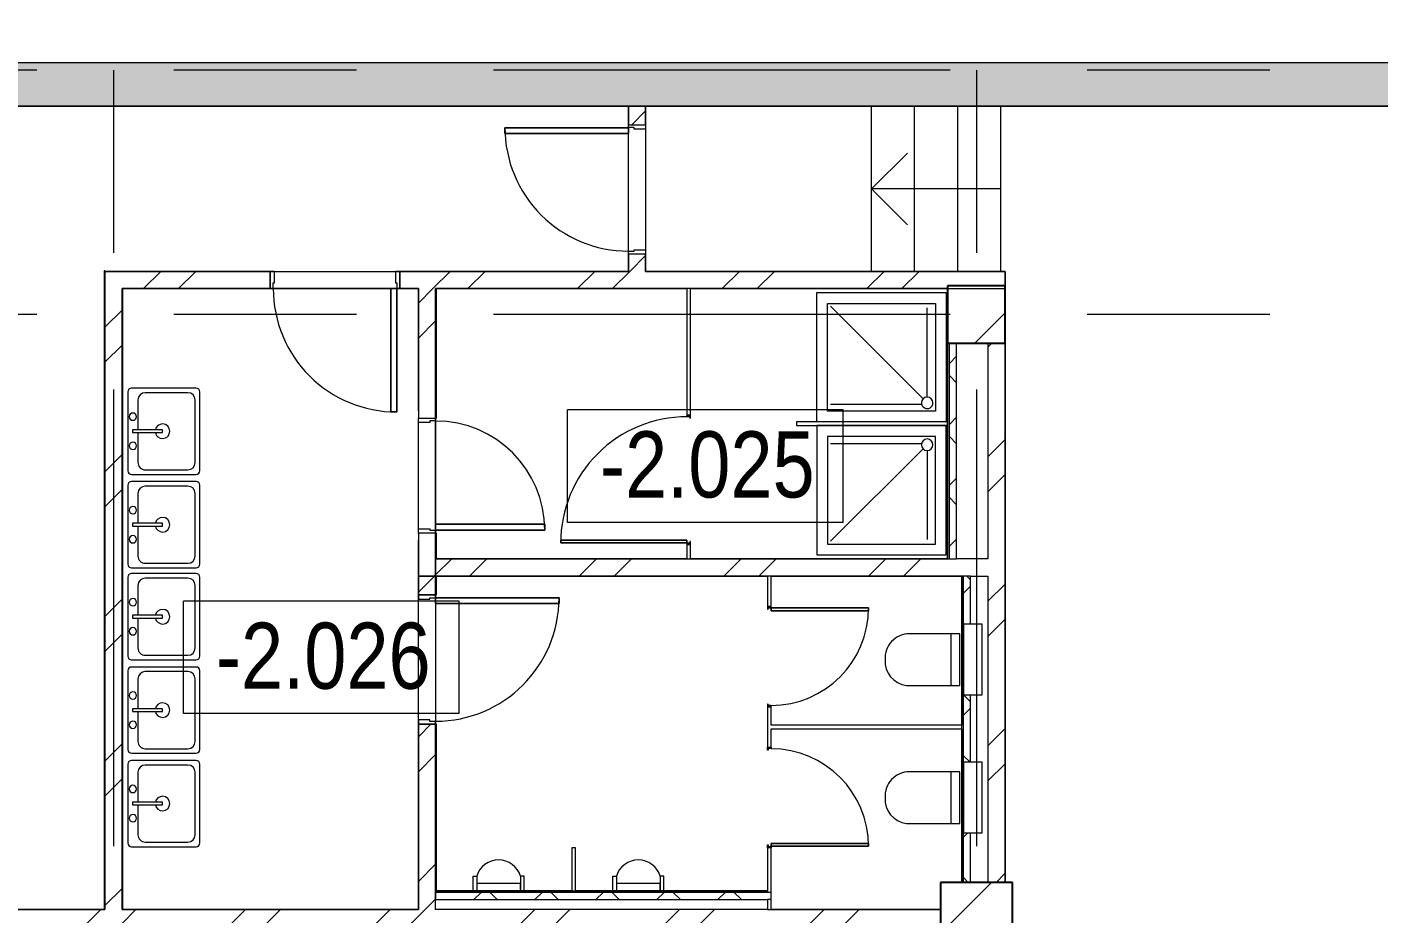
# Model space of a CAD drawing. Header units: millimetres. Extents: x 48966 to 155647, y -43515 to 30475.
# Drawn here: x 65330 to 74731, y 19547 to 25717 of the extents above; entities that cross this region are included whole.
import ezdxf

# ---------------------------------------------------------------- set-up
doc = ezdxf.new("R2010")
doc.units = ezdxf.units.MM
doc.linetypes.add('Осевые', pattern=[6350, 1270, -952.5, 3175, -952.5])
for name, color, linetype, lineweight in [('Двери', 7, 'Continuous', 9), ('Каркас_Импост', 7, 'Continuous', 9), ('Колонны', 7, 'Continuous', 9), ('Колонны-1', 7, 'Continuous', 25), ('Контуры', 7, 'Continuous', 9), ('Линии подступенков-1', 7, 'Continuous', 9), ('Линии свеса', 7, 'Continuous', 9), ('Марки помещений', 7, 'Continuous', 9), ('Общие ребра', 7, 'Continuous', 9), ('Оси-2', 7, 'Осевые', 9), ('Панель', 7, 'Continuous', 9), ('Перекрытия', 7, 'Continuous', 9), ('Сантехнические приборы', 7, 'Continuous', 9), ('Стены', 7, 'Continuous', 9), ('Стены-1', 7, 'Continuous', 18), ('Стрелки вверх', 7, 'Continuous', 9), ('Штриховка разреза-2', 7, 'Continuous', 9)]:
    doc.layers.add(name, color=color, linetype=linetype, lineweight=lineweight)
doc.layers.add('Штриховка разреза-1', color=7, linetype='Continuous', lineweight=9, true_color=0x787878)
doc.styles.add('Arial Narrow_2', font='Arial Narrow.ttf', dxfattribs={"height": 460})
pattern_1 = [(45, (0, 0), (-502.8943, 502.8943), []), (45, (0, 762), (-502.8943, 502.8943), [])]
pattern_2 = [(45, (0, 0), (-212.132, 212.132), []), (135, (0, 0), (-212.132, -212.132), [])]

# ---------------------------------------------------------------- blocks, each defined once
blk = doc.blocks.new('Колона монолитная30 - Колона монолитная-460834-План -2-го этажа на отм_ -16_650')
at = {"layer": 'Колонны'}
h = blk.add_hatch(dxfattribs=at)
h.set_pattern_fill('FP_17', color=256, style=0, pattern_type=2)
h.set_pattern_definition([(45, (6000, -43800), (-493.914, 493.914), []), (45, (6493.9, -43800), (-493.914, 493.914), [873.125, -174.625, 6.706, -167.919])])
h.paths.add_polyline_path([(78181.6, -24532.9), (78181.6, -24032.9), (77681.6, -24032.9), (77681.6, -24532.9), (77888.5, -24532.9)], flags=0)
at = {"layer": 'Колонны-1'}
for p, q in [((78181.6, -24032.9), (77681.6, -24032.9)), ((77681.6, -24032.9), (77681.6, -24532.9)), ((78181.6, -24532.9), (78181.6, -24032.9)), ((77681.6, -24532.9), (78181.6, -24532.9))]:
    blk.add_line(p, q, dxfattribs=at)
blk = doc.blocks.new('Колона монолитная33 - Колона монолитная-460870-План -2-го этажа на отм_ -16_650')
at = {"layer": 'Колонны'}
h = blk.add_hatch(dxfattribs=at)
h.set_pattern_fill('FP_19', color=256, style=0, pattern_type=2)
h.set_pattern_definition([(45, (-8400, -8400), (-493.914, 493.914), []), (45, (-7906.1, -8400), (-493.914, 493.914), [873.125, -174.625, 6.706, -167.919])])
h.paths.add_polyline_path([(63331.6, 15117.1), (63731.6, 15117.1), (63731.6, 15517.1), (63331.6, 15517.1)], flags=0)
at = {"layer": 'Колонны-1'}
for p, q in [((63731.6, 15517.1), (63331.6, 15517.1)), ((63331.6, 15517.1), (63331.6, 15117.1)), ((63731.6, 15117.1), (63731.6, 15517.1)), ((63331.6, 15117.1), (63731.6, 15117.1))]:
    blk.add_line(p, q, dxfattribs=at)
blk = doc.blocks.new('Стена монолитная - Стена монолитная-463893-План -2-го этажа на отм_ -16_650')
at = {"layer": 'Штриховка разреза-2'}
h = blk.add_hatch(dxfattribs=at)
h.set_pattern_fill('FP_1', color=256, style=0, pattern_type=2)
h.set_pattern_definition([(45, (0, 0), (-493.914, 493.914), []), (45, (493.9, 0), (-493.914, 493.914), [873.125, -174.625, 6.706, -167.919])])
h.paths.add_polyline_path([(150600.1, -31682.9), (149464.5, -28562.9), (149198.4, -28562.9), (139688.1, -2433.3), (139941.1, -2341.3), (136416.6, 7342.1), (136163.6, 7250), (133890.1, 13496.5), (133760.5, 13880.3), (133620.2, 14260.4), (133469.4, 14636.3), (133308.1, 15008), (133136.4, 15374.9), (132954.6, 15737), (132762.7, 16093.8), (132560.9, 16445.1), (132349.4, 16790.6), (132128.3, 17130), (131897.8, 17463.2), (131658, 17789.7), (131409.3, 18109.5), (131151.6, 18422.1), (131330.6, 18601.1), (131027.3, 18973.9), (130714.2, 19338.5), (130391.5, 19694.7), (130059.5, 20042.2), (129718.4, 20380.8), (129368.4, 20710.2), (129009.9, 21030.2), (128642.9, 21340.6), (128267.9, 21641.1), (127871.8, 21941.1), (127494.5, 22211.8), (127096.8, 22481.6), (126692, 22740.7), (126280.5, 22989), (125862.5, 23226.3), (125438.4, 23452.4), (125008.5, 23667.2), (124573, 23870.5), (124132.3, 24062.2), (123686.6, 24242.1), (120933.5, 25332.1), (120558.6, 25418.6), (120508, 25147.1), (120076.2, 25222), (119642.8, 25286.9), (119208, 25341.9), (118772.1, 25387), (118335.3, 25422), (117897.8, 25447.1), (117459.8, 25462.1), (117021.6, 25467.1), (109836.6, 25467.1), (109836.6, 25717.1), (100341.6, 25717.1), (100341.6, 25467.1), (61831.6, 25467.1), (61593.5, 25460.9), (61356, 25442.2), (61119.8, 25411.1), (60883, 25367.1), (60654, 25312.1), (60425.6, 25244.4), (60201, 25164.9), (59981, 25073.8), (59766, 24971.2), (59556.6, 24857.5), (59353.5, 24733.1), (59157.2, 24598.1), (58968.2, 24453.1), (58787.1, 24298.4), (58614.3, 24134.5), (58450.3, 23961.7), (58295.6, 23780.5), (58150.6, 23591.5), (58015.7, 23395.2), (57891.2, 23192.1), (57777.5, 22982.8), (57675, 22767.8), (57583.8, 22547.7), (57496.7, 22297.4), (57436.7, 22094.7), (57381.1, 21863.1), (57337.6, 21628.9), (57306.5, 21392.7), (57287.9, 21155.3), (57281.6, 20917.1), (57281.6, 20357.1), (57031.6, 20357.1), (57031.6, 15267.1), (57281.6, 15267.1), (57281.6, 13317.1), (57131.6, 13317.1), (57131.6, 5867.1), (57031.6, 5867.1), (57031.6, 2617.1), (57241.6, 2617.1), (57241.6, -42.9), (57031.6, -42.9), (57031.6, -2532.9), (57281.6, -2532.9), (57281.6, -21042.9), (57031.6, -21042.9), (57031.6, -21692.9), (57037.5, -21931.2), (57055.2, -22169), (57084.5, -22405.7), (57125.5, -22640.6), (57178, -22873.1), (57242, -23102.8), (57317.2, -23329.1), (57403.5, -23551.4), (57500.7, -23769.2), (57608.4, -23981.8), (57726.6, -24189), (57854.8, -24390), (57992.8, -24584.4), (58140.2, -24771.9), (58296.7, -24951.8), (58461.9, -25123.7), (58635.4, -25287.3), (58816.7, -25442.2), (59005.4, -25587.9), (59201.1, -25724.1), (59403.3, -25850.5), (59611.5, -25966.7), (59825.2, -26072.6), (59937, -25832.1), (60094.3, -25902), (60254.3, -25965.6), (60438.7, -26030.2), (74496.4, -30679.5), (74908, -30809.1), (75323.3, -30926.7), (75741.7, -31032.4), (76163, -31125.9), (76586.9, -31207.2), (77012.9, -31276.2), (77440.7, -31332.9), (77870, -31377.3), (77876.6, -31302.9), (78351.8, -31334.6), (78346.6, -31412.9), (78661, -31428.9), (78953.3, -31435.3), (79256.9, -31432.9), (91781.6, -31432.9), (91781.6, -31682.9), (108581.6, -31682.9), (108581.6, -31432.9), (142681.6, -31432.9), (142681.6, -31582.9), (144481.6, -31582.9), (144481.6, -31682.9)], flags=0)
h.paths.add_polyline_path([(150171.6, -31382.9), (143081.6, -31382.9), (143081.6, -31132.9), (108281.6, -31132.9), (108281.6, -31382.9), (92081.6, -31382.9), (92081.6, -31132.9), (79253.4, -31132.9), (78959.8, -31135.3), (78666.2, -31129), (78671.1, -31055.2), (77603.7, -30984), (77598, -31048.9), (77255.9, -31007.4), (76914.8, -30957.8), (76571.6, -30899.6), (76170.1, -30820.9), (75770.9, -30730.9), (75374.4, -30629.8), (74980.8, -30517.7), (74590.6, -30394.7), (60510.8, -25738.1), (60326.8, -25672.2), (60146.1, -25597.6), (59969.2, -25514.3), (59796.5, -25422.7), (59683.8, -25665), (59492, -25553.7), (59305.9, -25433.1), (59125.9, -25303.5), (58952.5, -25165.3), (58786.1, -25018.8), (58627, -24864.3), (58475.6, -24702.2), (58293, -24483.2), (58254.2, -24432.9), (58121.9, -24249.3), (57998.9, -24059.3), (57885.5, -23863.4), (57782, -23662.1), (57688.8, -23455.9), (57605.9, -23245.3), (57533.7, -23030.8), (57472.3, -22812.9), (57421.8, -22592.3), (57382.4, -22369.4), (57354.2, -22144.8), (57337.3, -21919.1), (57331.6, -21611.8), (57331.6, -21342.9), (57581.6, -21342.9), (57581.6, -2232.9), (57331.6, -2232.9), (57331.6, -342.9), (57541.6, -342.9), (57541.6, 2917.1), (57331.6, 2917.1), (57331.6, 13017.1), (57581.6, 13017.1), (57581.6, 15567.1), (57331.6, 15567.1), (57331.6, 20057.1), (57581.6, 20057.1), (57581.6, 20917.1), (57587.9, 21147.2), (57606.5, 21376.6), (57637.6, 21604.7), (57681, 21830.7), (57736.5, 22054.1), (57804.1, 22274.2), (57883.5, 22490.2), (57974.4, 22701.7), (58076.7, 22907.9), (58190, 23108.2), (58313.9, 23302.2), (58448.2, 23489.1), (58592.4, 23668.5), (58746.1, 23839.8), (58908.9, 24002.6), (59080.2, 24156.3), (59259.6, 24300.5), (59446.6, 24434.8), (59640.5, 24558.8), (59840.9, 24672), (60047.1, 24774.3), (60258.5, 24865.3), (60474.6, 24944.6), (60694.6, 25012.2), (60918, 25067.8), (61144.1, 25111.1), (61372.1, 25142.2), (61601.5, 25160.9), (61831.6, 25167.1), (100641.6, 25167.1), (100641.6, 25417.1), (109536.6, 25417.1), (109536.6, 25167.1), (117027.1, 25167.1), (117428.6, 25162.9), (117830.1, 25150.1), (118231.1, 25128.9), (118751.6, 25088.7), (118851.6, 25079.3), (119296.6, 25030.4), (119468.4, 25009.5), (119775.8, 24967.1), (120082.5, 24919.7), (120471.6, 24852.1), (123520.8, 23984.6), (123942.3, 23816.4), (124376, 23629.8), (124771.7, 23448), (125179.1, 23248.1), (125581.3, 23037.9), (125978, 22817.5), (126368.9, 22587.1), (126753.8, 22346.8), (127132.6, 22096.8), (127504.8, 21837.2), (127870.2, 21568.2), (128228.8, 21290), (128580.1, 21002.7), (128954.7, 20678.7), (129260.2, 20401.9), (129588.5, 20088.6), (129966.7, 19707.3), (130024.2, 19647.1), (130334.2, 19313.4), (130635.6, 18972), (130928.1, 18622.9), (130720.2, 18462.1), (131013.1, 18078.6), (131296.5, 17688), (131570.4, 17290.7), (131834.6, 16886.9), (132089, 16476.8), (132333.3, 16060.7), (132572.5, 15629.1), (132791.3, 15211.2), (133004.7, 14778.4), (133207.6, 14340.6), (133399.8, 13897.9), (133581.2, 13450.8), (133751.8, 12999.3), (135984.3, 6865.5), (136237.3, 6957.6), (139556.6, -2162), (139350.5, -2236.9), (145045.2, -17882.9), (145067, -17882.9), (145067, -17942.9), (149041.6, -28862.9), (149254.4, -28862.9), (150061.3, -31079.8)], flags=0)
at = {"layer": 'Стены-1'}
for p, q in [((100341.6, 25467.1), (61831.6, 25467.1)), ((61831.6, 25167.1), (100641.6, 25167.1))]:
    blk.add_line(p, q, dxfattribs=at)
blk = doc.blocks.new('Дверь - Однопольная - ДВ4_21х9-6240675-План -2-го этажа на отм_ -16_650')
at = {"layer": 'Двери'}
for p, q in [((-389, 918), (-429, 918)), ((-429, 918), (-429, 60)), ((-389, 60), (-389, 918)), ((-429, 60), (-389, 60))]:
    blk.add_line(p, q, dxfattribs=at)
blk.add_arc((-429, 60), 858, 360, 90, dxfattribs=at)
at = {"layer": 'Каркас_Импост'}
for p, q in [((-430, 60), (-450, 60)), ((-450, 60), (-450, -60)), ((-430, 20), (-430, 60)), ((-420, 20), (-430, 20)), ((-420, -60), (-420, 20)), ((430, 20), (420, 20)), ((420, 20), (420, -60)), ((450, 60), (430, 60)), ((430, 60), (430, 20)), ((450, -60), (450, 60)), ((-450, -60), (-420, -60)), ((420, -60), (450, -60))]:
    blk.add_line(p, q, dxfattribs=at)
at = {"layer": 'Панель'}
for p, q in [((-429, 918), (-389, 918)), ((-429, 60), (-429, 918)), ((-389, 918), (-389, 60)), ((-389, 60), (-429, 60))]:
    blk.add_line(p, q, dxfattribs=at)
blk = doc.blocks.new('Дверь - Однопольная_002 - ДВ5__21х8-6269739-План -2-го этажа на отм_ -16_650')
at = {"layer": 'Двери'}
for p, q in [((-379, -60), (-339, -60)), ((-379, -818), (-379, -60)), ((-339, -60), (-339, -818)), ((-339, -818), (-379, -818))]:
    blk.add_line(p, q, dxfattribs=at)
blk.add_arc((-379, -60), 758, 270, 0, dxfattribs=at)
at = {"layer": 'Каркас_Импост'}
for p, q in [((-400, 60), (-370, 60)), ((-400, -60), (-400, 60)), ((-370, 60), (-370, -20)), ((370, 60), (400, 60)), ((370, -20), (370, 60)), ((400, 60), (400, -60)), ((-380, -60), (-400, -60)), ((-380, -20), (-380, -60)), ((-370, -20), (-380, -20)), ((380, -20), (370, -20)), ((380, -60), (380, -20)), ((400, -60), (380, -60))]:
    blk.add_line(p, q, dxfattribs=at)
at = {"layer": 'Панель'}
for p, q in [((-339, -60), (-379, -60)), ((-379, -60), (-379, -818)), ((-339, -818), (-339, -60)), ((-379, -818), (-339, -818))]:
    blk.add_line(p, q, dxfattribs=at)
blk = doc.blocks.new('Дверь - Однопольная - ДВ4__21х9-7159103-План -2-го этажа на отм_ -16_650')
at = {"layer": 'Двери'}
for p, q in [((-429, -60), (-389, -60)), ((-429, -918), (-429, -60)), ((-389, -60), (-389, -918)), ((-389, -918), (-429, -918))]:
    blk.add_line(p, q, dxfattribs=at)
blk.add_arc((-429, -60), 858, 270, 0, dxfattribs=at)
at = {"layer": 'Каркас_Импост'}
for p, q in [((-450, 60), (-420, 60)), ((-450, -60), (-450, 60)), ((-420, 60), (-420, -20)), ((420, 60), (450, 60)), ((420, -20), (420, 60)), ((450, 60), (450, -60)), ((-430, -60), (-450, -60)), ((-430, -20), (-430, -60)), ((-420, -20), (-430, -20)), ((430, -20), (420, -20)), ((430, -60), (430, -20)), ((450, -60), (430, -60))]:
    blk.add_line(p, q, dxfattribs=at)
at = {"layer": 'Панель'}
for p, q in [((-389, -60), (-429, -60)), ((-429, -60), (-429, -918)), ((-389, -918), (-389, -60)), ((-429, -918), (-389, -918))]:
    blk.add_line(p, q, dxfattribs=at)
blk = doc.blocks.new('Дверь - Однопольная_HPL - ДВ12_21х9-5749096-План -2-го этажа на отм_ -16_650')
at = {"layer": 'Двери'}
for p, q in [((-419, 890.5), (-439, 890.5)), ((-439, 890.5), (-439, 12.5)), ((-419, 12.5), (-419, 890.5)), ((-439, 12.5), (-419, 12.5))]:
    blk.add_line(p, q, dxfattribs=at)
blk.add_arc((-439, 12.5), 878, 360, 90, dxfattribs=at)
at = {"layer": 'Каркас_Импост'}
for p, q in [((-440, 12.5), (-450, 12.5)), ((-450, 12.5), (-450, -12.5)), ((-440, -7.5), (-440, 12.5)), ((450, 12.5), (440, 12.5)), ((440, 12.5), (440, -7.5)), ((450, -12.5), (450, 12.5)), ((-450, -12.5), (-430, -12.5)), ((-430, -7.5), (-440, -7.5)), ((-430, -12.5), (-430, -7.5)), ((440, -7.5), (430, -7.5)), ((430, -7.5), (430, -12.5)), ((430, -12.5), (450, -12.5))]:
    blk.add_line(p, q, dxfattribs=at)
at = {"layer": 'Панель'}
for p, q in [((-439, 890.5), (-419, 890.5)), ((-439, 12.5), (-439, 890.5)), ((-419, 890.5), (-419, 12.5)), ((-419, 12.5), (-439, 12.5))]:
    blk.add_line(p, q, dxfattribs=at)
blk = doc.blocks.new('Дверь - Однопольная_HPL - ДВ12__21х7-5560888-План -2-го этажа на отм_ -16_650')
at = {"layer": 'Двери'}
for p, q in [((-339, -12.5), (-319, -12.5)), ((-339, -690.5), (-339, -12.5)), ((-319, -12.5), (-319, -690.5)), ((-319, -690.5), (-339, -690.5))]:
    blk.add_line(p, q, dxfattribs=at)
blk.add_arc((-339, -12.5), 678, 270, 0, dxfattribs=at)
at = {"layer": 'Каркас_Импост'}
for p, q in [((-350, 12.5), (-330, 12.5)), ((-350, -12.5), (-350, 12.5)), ((-340, 7.5), (-340, -12.5)), ((-330, 7.5), (-340, 7.5)), ((-330, 12.5), (-330, 7.5)), ((330, 12.5), (350, 12.5)), ((330, 7.5), (330, 12.5)), ((340, 7.5), (330, 7.5)), ((340, -12.5), (340, 7.5)), ((350, 12.5), (350, -12.5)), ((-340, -12.5), (-350, -12.5)), ((350, -12.5), (340, -12.5))]:
    blk.add_line(p, q, dxfattribs=at)
at = {"layer": 'Панель'}
for p, q in [((-319, -12.5), (-339, -12.5)), ((-339, -12.5), (-339, -690.5)), ((-319, -690.5), (-319, -12.5)), ((-339, -690.5), (-319, -690.5))]:
    blk.add_line(p, q, dxfattribs=at)
blk = doc.blocks.new('Дверь - Однопольная_HPL - ДВ12_21х7-5561156-План -2-го этажа на отм_ -16_650')
at = {"layer": 'Двери'}
for p, q in [((-319, 690.5), (-339, 690.5)), ((-339, 690.5), (-339, 12.5)), ((-319, 12.5), (-319, 690.5)), ((-339, 12.5), (-319, 12.5))]:
    blk.add_line(p, q, dxfattribs=at)
blk.add_arc((-339, 12.5), 678, 360, 90, dxfattribs=at)
at = {"layer": 'Каркас_Импост'}
for p, q in [((-340, 12.5), (-350, 12.5)), ((-350, 12.5), (-350, -12.5)), ((-340, -7.5), (-340, 12.5)), ((350, 12.5), (340, 12.5)), ((340, 12.5), (340, -7.5)), ((350, -12.5), (350, 12.5)), ((-350, -12.5), (-330, -12.5)), ((-330, -7.5), (-340, -7.5)), ((-330, -12.5), (-330, -7.5)), ((340, -7.5), (330, -7.5)), ((330, -7.5), (330, -12.5)), ((330, -12.5), (350, -12.5))]:
    blk.add_line(p, q, dxfattribs=at)
at = {"layer": 'Панель'}
for p, q in [((-339, 690.5), (-319, 690.5)), ((-339, 12.5), (-339, 690.5)), ((-319, 690.5), (-319, 12.5)), ((-319, 12.5), (-339, 12.5))]:
    blk.add_line(p, q, dxfattribs=at)
blk = doc.blocks.new('Унитаз_встраиваемый - Обычный _ Vitra 748-4800 _каркасные_-4815711-План -2-го этажа на отм_ -16_650')
at = {"layer": 'Сантехнические приборы'}
for p, q in [((-180, 371.5), (-180, 0)), ((179.4, 0), (179.4, 351)), ((-180, 60), (179.4, 60)), ((245, -25), (-245, -25)), ((-245, -25), (-245, -155)), ((-180, 0), (179.4, 0)), ((245, -155), (245, -25)), ((-245, -155), (245, -155))]:
    blk.add_line(p, q, dxfattribs=at)
for centre, start, end in [((-11.8, 351), 86.33454, 173.05975), ((9.9, 351), 360, 93.66546)]:
    blk.add_arc(centre, 169.5, start, end, dxfattribs=at)
blk = doc.blocks.new('Писсуар-2D - Писсуар-2D-4819385-План -2-го этажа на отм_ -16_650')
at = {"layer": 'Сантехнические приборы'}
for p, q in [((-286.9, 31), (-286.9, 132.6)), ((-286.9, 132.6), (-261.5, 132.6)), ((-261.5, 132.6), (-261.5, 31)), ((69.2, 132.6), (43.3, 132.6)), ((43.3, 132.6), (43.3, 31)), ((69.2, 31), (69.2, 132.6)), ((-261.5, 31), (-286.9, 31)), ((43.3, 81.8), (-261.5, 81.8)), ((-261.5, 81.8), (-261.5, 31)), ((-261.5, 31), (43.3, 31)), ((43.3, 31), (43.3, 81.8)), ((43.3, 31), (69.2, 31))]:
    blk.add_line(p, q, dxfattribs=at)
blk.add_arc((-109.1, 86.2), 159.3, 16.92696, 163.07304, dxfattribs=at)
blk = doc.blocks.new('Душевая кабинка-2D - Душевая кабинка-2D-4827690-План -2-го этажа на отм_ -16_650')
at = {"layer": 'Сантехнические приборы'}
for p, q in [((0, 0), (0, 900)), ((0, 900), (900, 900)), ((900, 900), (900, 0)), ((75, 75), (75, 825)), ((75, 825), (825, 825)), ((804.7, 775.8), (171, 775.8)), ((825, 825), (825, 75)), ((132.1, 726.7), (132.1, 106.7)), ((161, 739), (804.7, 95.3)), ((900, 0), (0, 0)), ((825, 75), (75, 75))]:
    blk.add_line(p, q, dxfattribs=at)
for start, end in [(360, 180), (180, 360)]:
    blk.add_arc((132.1, 766.7), 40, start, end, dxfattribs=at)
blk = doc.blocks.new('Душевая кабинка-2D - Душевая кабинка-2D-4829866-План -2-го этажа на отм_ -16_650')
at = {"layer": 'Сантехнические приборы'}
for p, q in [((900, 0), (0, 0)), ((0, 0), (0, -900)), ((900, -900), (900, 0)), ((825, -75), (75, -75)), ((75, -75), (75, -825)), ((825, -825), (825, -75)), ((132.1, -726.7), (132.1, -106.7)), ((161, -739), (804.7, -95.3)), ((75, -825), (825, -825)), ((804.7, -775.8), (171, -775.8)), ((0, -900), (900, -900))]:
    blk.add_line(p, q, dxfattribs=at)
for start, end in [(0, 180), (180, 0)]:
    blk.add_arc((132.1, -766.7), 40, start, end, dxfattribs=at)
blk = doc.blocks.new('Раковина-Одиночная-2D - 600 x 500 мм-4830155-План -2-го этажа на отм_ -16_650')
at = {"layer": 'Сантехнические приборы'}
for p, q in [((31.7, 574.6), (31.7, 125.4)), ((31.7, 574.6), (31.7, 125.4)), ((606.3, 600), (57.1, 600)), ((606.3, 600), (57.1, 600)), ((549.1, 568.3), (114.2, 568.3)), ((631.7, 125.4), (631.7, 574.6)), ((631.7, 125.4), (631.7, 574.6)), ((63.4, 517.5), (63.4, 220.7)), ((599.9, 220.7), (599.9, 517.5)), ((341.2, 341.3), (322.2, 341.3)), ((322.2, 341.3), (322.2, 131.8)), ((341.2, 131.8), (341.2, 341.3)), ((57.1, 100), (606.3, 100)), ((57.1, 100), (606.3, 100)), ((114.2, 169.9), (322.2, 169.9)), ((322.2, 131.8), (341.2, 131.8)), ((341.2, 169.9), (549.1, 169.9)), ((131.8, 60), (691.8, 60))]:
    blk.add_line(p, q, dxfattribs=at)
for centre, radius, start, end in [((57.1, 574.6), 25.4, 90, 180), ((57.1, 574.6), 25.4, 90, 180), ((114.2, 517.5), 50.8, 90, 180), ((549.1, 517.5), 50.8, 360, 90), ((606.3, 574.6), 25.4, 0, 90), ((606.3, 574.6), 25.4, 360, 90), ((331.7, 341.3), 50.8, 360, 180), ((331.7, 341.3), 50.8, 180, 259.19308), ((331.7, 341.3), 50.8, 280.80692, 0), ((114.2, 220.7), 50.8, 180, 270), ((549.1, 220.7), 50.8, 270, 0), ((57.1, 125.4), 25.4, 180, 270), ((57.1, 125.4), 25.4, 180, 270), ((230.1, 135), 25.4, 360, 180), ((230.1, 135), 25.4, 180, 360), ((433.3, 135), 25.4, 360, 180), ((433.3, 135), 25.4, 180, 0), ((606.3, 125.4), 25.4, 270, 360), ((606.3, 125.4), 25.4, 270, 0)]:
    blk.add_arc(centre, radius, start, end, dxfattribs=at)
blk = doc.blocks.new('Марка помещения_Р - Марка помещения-4575829-План -2-го этажа на отм_ -16_650')
at = {"layer": 'Марки помещений'}
for p, q in [((-4.79375, -1.95625), (-4.79375, 1.95625)), ((4.79375, 1.95625), (-4.79375, 1.95625)), ((4.79375, -1.95625), (4.79375, 1.95625)), ((4.79375, -1.95625), (-4.79375, -1.95625))]:
    blk.add_line(p, q, dxfattribs=at)

msp = doc.modelspace()

# ---------------------------------------------------------------- hatches: boundary and pattern name
at = {"layer": 'Штриховка разреза-1'}
msp.add_hatch(color=256, dxfattribs=at).paths.add_polyline_path([(68171.6, 22024.1), (68173.6, 22024.1), (68171.6, 22197.1)], flags=0)
at = {"layer": 'Штриховка разреза-2'}
h = msp.add_hatch(dxfattribs=at)
h.set_pattern_fill('FP_54', color=256, style=0, pattern_type=2)
h.set_pattern_definition(pattern_1)
h.paths.add_polyline_path([(69631.6, 24017.1), (69631.6, 24137.1), (69511.6, 24137.1), (69511.6, 24017.1)], flags=0)
h.paths.add_polyline_path([(69551.6, 25037.1), (69631.6, 25037.1), (69631.6, 25167.1), (69511.6, 25167.1), (69511.6, 25037.1)], flags=0)
h = msp.add_hatch(dxfattribs=at)
h.set_pattern_fill('FP_54', color=256, style=0, pattern_type=2)
h.set_pattern_definition(pattern_1)
h.paths.add_polyline_path([(65962.4, 14617.1), (65991.6, 14617.1), (65991.6, 24017.1), (65871.6, 24017.1), (65871.6, 14617.1)], flags=0)
h = msp.add_hatch(dxfattribs=at)
h.set_pattern_fill('FP_54', color=256, style=0, pattern_type=2)
h.set_pattern_definition(pattern_1)
h.paths.add_polyline_path([(71888.5, 23897.1), (72131.6, 23897.1), (72131.6, 24017.1), (67921.6, 24017.1), (67921.6, 23897.1), (70195.3, 23897.1)], flags=0)
h.paths.add_polyline_path([(67021.6, 23897.1), (67021.6, 24017.1), (65991.6, 24017.1), (65991.6, 23897.1), (66809, 23897.1)], flags=0)
h = msp.add_hatch(dxfattribs=at)
h.set_pattern_fill('FP_54', color=256, style=0, pattern_type=2)
h.set_pattern_definition(pattern_1)
h.paths.add_polyline_path([(68171.6, 21897.1), (68171.6, 22197.1), (68051.6, 22197.1), (68051.6, 21897.1)], flags=0)
h.paths.add_polyline_path([(68131.6, 22997.1), (68171.6, 22997.1), (68171.6, 23897.1), (68051.6, 23897.1), (68051.6, 22997.1)], flags=0)
h = msp.add_hatch(dxfattribs=at)
h.set_pattern_fill('FP_53', color=256, style=0, pattern_type=2)
h.set_pattern_definition(pattern_2)
h.paths.add_polyline_path([(71743.6, 22017.1), (71793.6, 22017.1), (71793.6, 23517.1), (71743.6, 23517.1), (71743.6, 22572.3)], flags=0)
h = msp.add_hatch(dxfattribs=at)
h.set_pattern_fill('FP_54', color=256, style=0, pattern_type=2)
h.set_pattern_definition(pattern_1)
h.paths.add_polyline_path([(72011.6, 19767.1), (72131.6, 19767.1), (72131.6, 23517.1), (72011.6, 23517.1), (72011.6, 21897.1)], flags=0)
h = msp.add_hatch(dxfattribs=at)
h.set_pattern_fill('FP_54', color=256, style=0, pattern_type=2)
h.set_pattern_definition(pattern_1)
h.paths.add_polyline_path([(71829.6, 21897.1), (72011.6, 21897.1), (72011.6, 22017.1), (68171.6, 22017.1), (68171.6, 21897.1), (70504.1, 21897.1)], flags=0)
h = msp.add_hatch(dxfattribs=at)
h.set_pattern_fill('FP_54', color=256, style=0, pattern_type=2)
h.set_pattern_definition(pattern_1)
h.paths.add_polyline_path([(68171.6, 19617.1), (68171.6, 20867.1), (68051.6, 20867.1), (68051.6, 19617.1)], flags=0)
h.paths.add_polyline_path([(68131.6, 21767.1), (68171.6, 21767.1), (68171.6, 21897.1), (68051.6, 21897.1), (68051.6, 21767.1)], flags=0)
h = msp.add_hatch(dxfattribs=at)
h.set_pattern_fill('FP_53', color=256, style=0, pattern_type=2)
h.set_pattern_definition(pattern_2)
h.paths.add_polyline_path([(71888.5, 19767.1), (71891.6, 19767.1), (71891.6, 20112.1), (71841.6, 20112.1), (71841.6, 20602.1), (71891.6, 20602.1), (71891.6, 21072.1), (71841.6, 21072.1), (71841.6, 21562.1), (71891.6, 21562.1), (71891.6, 21897.1), (71841.6, 21897.1), (71841.6, 19767.1)], flags=0)
h = msp.add_hatch(dxfattribs=at)
h.set_pattern_fill('FP_53', color=256, style=0, pattern_type=2)
h.set_pattern_definition(pattern_2)
h.paths.add_polyline_path([(70504.1, 19647.1), (70504.1, 19697.1), (68171.6, 19697.1), (68171.6, 19647.1), (70479.1, 19647.1)], flags=0)
h = msp.add_hatch(dxfattribs=at)
h.set_pattern_fill('FP_54', color=256, style=0, pattern_type=2)
h.set_pattern_definition(pattern_1)
h.paths.add_polyline_path([(71681.6, 19457.1), (71681.6, 19577.1), (65991.6, 19577.1), (65991.6, 19457.1), (70195.3, 19457.1)], flags=0)
h.paths.add_polyline_path([(65871.6, 19457.1), (65871.6, 19577.1), (63781.6, 19577.1), (63781.6, 19457.1), (65115.9, 19457.1)], flags=0)
h = msp.add_hatch(dxfattribs=at)
h.set_pattern_fill('FP_54', color=256, style=0, pattern_type=2)
h.set_pattern_definition(pattern_1)
h.paths.add_polyline_path([(68171.6, 16617.1), (68171.6, 16867.1), (68051.6, 16867.1), (68051.6, 16617.1)], flags=0)
h.paths.add_polyline_path([(68171.6, 17767.1), (68171.6, 19457.1), (68051.6, 19457.1), (68051.6, 17767.1), (68131.6, 17767.1)], flags=0)
h.paths.add_polyline_path([(68171.6, 19577.1), (68171.6, 19617.1), (68051.6, 19617.1), (68051.6, 19577.1)], flags=0)

# ---------------------------------------------------------------- linework, layer by layer
at = {"layer": 'Контуры'}
for p, q in [((69631.6, 25167.1), (69631.6, 24017.1)), ((71201.6, 25167.1), (69631.6, 25167.1)), ((71201.6, 25163.8), (71201.6, 25167.1)), ((71201.6, 24017.1), (71201.6, 25163.8)), ((72101.6, 25163.8), (71201.6, 25163.8)), ((72101.6, 24017.1), (72101.6, 25163.8)), ((69631.6, 24017.1), (71201.6, 24017.1)), ((72101.6, 24017.1), (71201.6, 24017.1))]:
    msp.add_line(p, q, dxfattribs=at)
at = {"layer": 'Линии подступенков-1'}
for p, q in [((71201.6, 24017.1), (71201.6, 25163.8)), ((71501.6, 24017.1), (71501.6, 25163.8)), ((71801.6, 24017.1), (71801.6, 25163.8)), ((72101.6, 24017.1), (72101.6, 25163.8))]:
    msp.add_line(p, q, dxfattribs=at)
at = {"layer": 'Линии свеса'}
for p, q in [((71501.6, 24017.1), (71501.6, 25163.8)), ((71801.6, 24017.1), (71801.6, 25163.8))]:
    msp.add_line(p, q, dxfattribs=at)
at = {"layer": 'Общие ребра'}
for p, q in [((69511.6, 25167.1), (69511.6, 25037.1)), ((69631.6, 25037.1), (69631.6, 25167.1)), ((69511.6, 24137.1), (69511.6, 24022.1)), ((69631.6, 24017.1), (69631.6, 24137.1)), ((67021.6, 24017.1), (65991.6, 24017.1)), ((69511.6, 24017.1), (67921.6, 24017.1)), ((72131.6, 23917.1), (72131.6, 24017.1)), ((65991.6, 23897.1), (67021.6, 23897.1)), ((67921.6, 23897.1), (68046.6, 23897.1)), ((68051.6, 23897.1), (68051.6, 22997.1)), ((68173.6, 23897.1), (68171.6, 23897.1)), ((68171.6, 23897.1), (68171.6, 23895.1)), ((68171.6, 22997.1), (68171.6, 23890.1)), ((68171.6, 23890.1), (68171.6, 22997.1)), ((68173.6, 23895.1), (68173.6, 23897.1)), ((68173.6, 23890.1), (68173.6, 23895.1)), ((68173.6, 22997.1), (68173.6, 23890.1)), ((69944.1, 23897.1), (69919.1, 23897.1)), ((72131.6, 23897.1), (72131.6, 23917.1)), ((71743.6, 22017.1), (71743.6, 23517.1)), ((71731.6, 22944.6), (71731.6, 22969.6)), ((71731.6, 22969.6), (71731.6, 22944.6)), ((68051.6, 22197.1), (68051.6, 21897.1)), ((68171.6, 22024.1), (68171.6, 22197.1)), ((68171.6, 22197.1), (68171.6, 22024.1)), ((68173.6, 22024.1), (68173.6, 22197.1)), ((68171.6, 22019.1), (68171.6, 22017.1)), ((68171.6, 22017.1), (68173.6, 22017.1)), ((68173.6, 22019.1), (68173.6, 22024.1)), ((68173.6, 22017.1), (68173.6, 22019.1)), ((69919.1, 22017.1), (69944.1, 22017.1)), ((71731.6, 22017.1), (71743.6, 22017.1)), ((71743.6, 22017.1), (71793.6, 22017.1)), ((68051.6, 21897.1), (68051.6, 21767.1)), ((68171.6, 21767.1), (68171.6, 21897.1)), ((68171.6, 21897.1), (68171.6, 21767.1)), ((70504.1, 21897.1), (70479.1, 21897.1)), ((71841.6, 21897.1), (71829.6, 21897.1)), ((71841.6, 19767.1), (71841.6, 21897.1)), ((71891.6, 21897.1), (71841.6, 21897.1)), ((68051.6, 20867.1), (68051.6, 19617.1)), ((68171.6, 19709.1), (68171.6, 20867.1)), ((68171.6, 20867.1), (68171.6, 19709.1)), ((71829.6, 20834.6), (71829.6, 20859.6)), ((68171.6, 19697.1), (68171.6, 19709.1)), ((68171.6, 19709.1), (68171.6, 19697.1)), ((68171.6, 19647.1), (68171.6, 19697.1)), ((70479.1, 19697.1), (68171.6, 19697.1)), ((68171.6, 19697.1), (68171.6, 19647.1)), ((69119.1, 19709.1), (69144.1, 19709.1)), ((70479.1, 19697.1), (70479.1, 19709.1)), ((70504.1, 19697.1), (70479.1, 19697.1)), ((70504.1, 19647.1), (70479.1, 19647.1)), ((70479.1, 19577.1), (70504.1, 19577.1))]:
    msp.add_line(p, q, dxfattribs=at)
at = {"layer": 'Оси-2'}
for p, q in [((150171.6, 25417.1), (50565.6, 25417.1)), ((65931.6, 25417.1), (65931.6, -41737.8)), ((71931.6, 25417.1), (71931.6, -41737.8)), ((150171.6, 23717.1), (50565.6, 23717.1))]:
    msp.add_line(p, q, dxfattribs=at)
at = {"layer": 'Перекрытия'}
for p, q in [((69511.6, 25166.9), (61831.6, 25166.9)), ((69511.6, 24017.1), (69511.6, 25166.9)), ((100641.6, 25167.1), (69631.6, 25167.1)), ((69631.6, 25167.1), (69631.6, 24017.1)), ((65871.6, 19577.1), (65871.6, 24017.1)), ((65871.6, 24017.1), (67021.6, 24017.1)), ((67021.6, 24017.1), (67021.6, 23897.1)), ((67921.6, 23897.1), (67921.6, 24017.1)), ((67921.6, 24017.1), (69511.6, 24017.1)), ((69631.6, 24017.1), (72131.6, 24017.1)), ((72131.6, 24017.1), (72131.6, 19767.1)), ((67021.6, 23897.1), (65991.6, 23897.1)), ((65991.6, 23897.1), (65991.6, 19577.1)), ((67021.6, 23897.1), (67921.6, 23897.1)), ((67921.6, 23897.1), (67021.6, 23897.1)), ((68051.6, 23897.1), (67921.6, 23897.1)), ((68051.6, 23047.1), (68051.6, 23897.1)), ((71731.6, 23897.1), (68171.6, 23897.1)), ((68171.6, 23897.1), (68171.6, 22017.1)), ((71731.6, 22017.1), (71731.6, 23897.1)), ((68171.6, 22147.1), (68171.6, 23047.1)), ((68051.6, 21767.1), (68051.6, 22147.1)), ((68171.6, 22017.1), (71731.6, 22017.1)), ((71829.6, 21897.1), (68171.6, 21897.1)), ((68171.6, 21897.1), (68171.6, 21767.1)), ((71829.6, 19767.1), (71829.6, 21897.1)), ((68171.6, 21767.1), (68051.6, 21767.1)), ((68051.6, 19577.1), (68051.6, 20867.1)), ((68051.6, 20867.1), (68171.6, 20867.1)), ((68171.6, 20867.1), (68171.6, 19709.1)), ((71681.6, 19577.1), (71681.6, 19767.1)), ((71681.6, 19767.1), (71829.6, 19767.1)), ((72131.6, 19767.1), (72181.6, 19767.1)), ((72181.6, 19767.1), (72181.6, 19267.1)), ((68171.6, 19709.1), (70479.1, 19709.1)), ((70479.1, 19709.1), (70479.1, 19697.1)), ((70479.1, 19647.1), (70479.1, 19577.1)), ((63781.6, 19577.1), (65871.6, 19577.1)), ((65991.6, 19577.1), (68051.6, 19577.1)), ((70479.1, 19577.1), (71681.6, 19577.1))]:
    msp.add_line(p, q, dxfattribs=at)
at = {"layer": 'Стены'}
for p, q in [((69511.6, 25037.1), (69631.6, 25037.1)), ((69511.6, 24137.1), (69511.6, 25037.1)), ((69631.6, 24137.1), (69511.6, 24137.1)), ((67021.6, 23897.1), (67021.6, 24017.1)), ((67021.6, 24017.1), (67921.6, 24017.1)), ((67921.6, 24017.1), (67921.6, 23897.1)), ((67921.6, 23897.1), (67021.6, 23897.1)), ((68051.6, 22997.1), (68171.6, 22997.1)), ((68051.6, 22197.1), (68051.6, 22997.1)), ((68171.6, 22997.1), (68171.6, 22197.1)), ((68171.6, 22197.1), (68051.6, 22197.1)), ((68051.6, 21767.1), (68171.6, 21767.1)), ((68051.6, 20867.1), (68051.6, 21767.1)), ((68171.6, 21767.1), (68171.6, 20867.1)), ((68171.6, 20867.1), (68051.6, 20867.1))]:
    msp.add_line(p, q, dxfattribs=at)
at = {"layer": 'Стены-1'}
for p, q in [((69631.6, 25167.1), (69511.6, 25167.1)), ((69511.6, 25037.1), (69631.6, 25037.1)), ((69631.6, 24137.1), (69511.6, 24137.1)), ((65871.6, 24022.1), (65866.6, 24022.1)), ((65866.6, 24022.1), (65866.6, 19582.1)), ((65991.6, 24017.1), (65871.6, 24017.1)), ((65871.6, 24017.1), (65871.6, 19577.1)), ((65871.6, 19582.1), (65871.6, 24017.1)), ((67021.6, 23897.1), (67021.6, 24017.1)), ((67921.6, 24017.1), (67921.6, 23897.1)), ((69511.6, 24022.1), (69511.6, 24017.1)), ((72131.6, 24017.1), (69631.6, 24017.1)), ((65991.6, 19577.1), (65991.6, 23897.1)), ((65991.6, 23892.1), (65991.6, 19582.1)), ((65996.6, 19582.1), (65996.6, 23892.1)), ((68046.6, 23897.1), (68051.6, 23897.1)), ((68171.6, 23897.1), (69919.1, 23897.1)), ((68171.6, 23890.1), (68171.6, 23897.1)), ((68178.6, 22997.1), (68178.6, 23890.1)), ((69919.1, 23897.1), (69919.1, 23017.1)), ((69944.1, 23897.1), (72131.6, 23897.1)), ((69944.1, 23017.1), (69944.1, 23897.1)), ((71731.6, 23517.1), (71731.6, 22969.6)), ((71793.6, 23517.1), (71731.6, 23517.1)), ((71793.6, 22017.1), (71793.6, 23517.1)), ((72011.6, 23517.1), (72011.6, 22017.1)), ((72131.6, 23517.1), (72011.6, 23517.1)), ((72131.6, 19767.1), (72131.6, 23517.1)), ((68051.6, 22997.1), (68171.6, 22997.1)), ((68171.6, 22997.1), (68178.6, 22997.1)), ((69919.1, 23017.1), (69944.1, 23017.1)), ((71731.6, 22969.6), (70681.6, 22969.6)), ((70681.6, 22969.6), (70681.6, 22944.6)), ((70681.6, 22944.6), (71731.6, 22944.6)), ((71731.6, 22944.6), (71731.6, 22017.1)), ((68171.6, 22197.1), (68051.6, 22197.1)), ((68178.6, 22197.1), (68171.6, 22197.1)), ((68178.6, 22024.1), (68178.6, 22197.1)), ((69919.1, 22117.1), (69919.1, 22017.1)), ((69944.1, 22117.1), (69919.1, 22117.1)), ((69944.1, 22017.1), (69944.1, 22117.1)), ((68171.6, 21897.1), (68171.6, 22024.1)), ((69919.1, 22017.1), (68171.6, 22017.1)), ((68171.6, 22017.1), (68171.6, 21897.1)), ((71731.6, 22017.1), (69944.1, 22017.1)), ((72011.6, 22017.1), (71793.6, 22017.1)), ((68171.6, 21897.1), (68051.6, 21897.1)), ((68051.6, 21897.1), (68171.6, 21897.1)), ((68171.6, 21897.1), (70479.1, 21897.1)), ((68176.6, 21897.1), (68171.6, 21897.1)), ((68176.6, 21767.1), (68176.6, 21892.1)), ((70479.1, 21897.1), (70479.1, 21687.1)), ((70504.1, 21897.1), (71829.6, 21897.1)), ((70504.1, 21687.1), (70504.1, 21897.1)), ((71829.6, 21897.1), (71829.6, 20859.6)), ((71891.6, 21897.1), (72011.6, 21897.1)), ((71891.6, 21562.1), (71891.6, 21897.1)), ((72011.6, 21897.1), (72011.6, 19767.1)), ((68051.6, 21767.1), (68171.6, 21767.1)), ((68171.6, 21767.1), (68176.6, 21767.1)), ((70479.1, 21687.1), (70504.1, 21687.1)), ((71891.6, 20602.1), (71891.6, 21072.1)), ((70479.1, 20987.1), (70479.1, 20707.1)), ((70504.1, 20987.1), (70479.1, 20987.1)), ((70504.1, 20859.6), (70504.1, 20987.1)), ((68171.6, 20867.1), (68051.6, 20867.1)), ((68176.6, 20867.1), (68171.6, 20867.1)), ((68176.6, 19711.1), (68176.6, 20867.1)), ((71829.6, 20859.6), (70504.1, 20859.6)), ((70504.1, 20707.1), (70504.1, 20834.6)), ((70504.1, 20834.6), (71829.6, 20834.6)), ((71829.6, 20834.6), (71829.6, 19767.1)), ((70479.1, 20707.1), (70504.1, 20707.1)), ((71891.6, 19767.1), (71891.6, 20112.1)), ((69144.1, 20007.1), (69119.1, 20007.1)), ((69119.1, 20007.1), (69119.1, 19709.1)), ((69144.1, 19709.1), (69144.1, 20007.1)), ((70479.1, 20007.1), (70479.1, 19709.1)), ((70504.1, 20007.1), (70479.1, 20007.1)), ((70504.1, 19697.1), (70504.1, 20007.1)), ((71829.6, 19767.1), (71891.6, 19767.1)), ((72011.6, 19767.1), (72131.6, 19767.1)), ((69119.1, 19709.1), (68171.6, 19709.1)), ((68171.6, 19709.1), (68176.6, 19709.1)), ((68171.6, 19617.1), (68171.6, 19647.1)), ((68171.6, 19647.1), (70479.1, 19647.1)), ((70479.1, 19709.1), (69144.1, 19709.1)), ((70479.1, 19647.1), (70479.1, 19577.1)), ((70504.1, 19647.1), (70504.1, 19697.1)), ((70504.1, 19577.1), (70504.1, 19647.1)), ((65871.6, 19577.1), (63781.6, 19577.1)), ((68051.6, 19577.1), (65991.6, 19577.1)), ((68051.6, 19617.1), (68051.6, 19577.1)), ((68171.6, 19577.1), (68171.6, 19617.1)), ((70479.1, 19577.1), (68171.6, 19577.1)), ((71681.6, 19577.1), (70504.1, 19577.1)), ((71681.6, 19457.1), (71681.6, 19577.1))]:
    msp.add_line(p, q, dxfattribs=at)
at = {"layer": 'Стрелки вверх'}
for p, q in [((71201.6, 24590.5), (71451.6, 24840.5)), ((71501.6, 24590.5), (71201.6, 24590.5)), ((71201.6, 24590.5), (71451.6, 24340.5)), ((71801.6, 24590.5), (71501.6, 24590.5)), ((72101.6, 24590.5), (71801.6, 24590.5))]:
    msp.add_line(p, q, dxfattribs=at)

# ---------------------------------------------------------------- block references
at = {"layer": 'Двери'}
for name, p, rotation in [('Дверь - Однопольная - ДВ4__21х9-7159103-План -2-го этажа на отм_ -16_650', (69571.6, 24587.1), 270), ('Дверь - Однопольная - ДВ4_21х9-6240675-План -2-го этажа на отм_ -16_650', (67471.6, 23957.1), 180), ('Дверь - Однопольная_002 - ДВ5__21х8-6269739-План -2-го этажа на отм_ -16_650', (68111.6, 22597.1), 89.9999999999999), ('Дверь - Однопольная_HPL - ДВ12_21х9-5749096-План -2-го этажа на отм_ -16_650', (69931.6, 22567.1), 90), ('Дверь - Однопольная - ДВ4_21х9-6240675-План -2-го этажа на отм_ -16_650', (68111.6, 21317.1), 269.9999999999999), ('Дверь - Однопольная_HPL - ДВ12_21х7-5561156-План -2-го этажа на отм_ -16_650', (70491.6, 21337.1), 270), ('Дверь - Однопольная_HPL - ДВ12__21х7-5560888-План -2-го этажа на отм_ -16_650', (70491.6, 20357.1), 90)]:
    msp.add_blockref(name, p, dxfattribs=dict(at, rotation=rotation))
at = {"layer": 'Колонны'}
for name, p in [('Колона монолитная33 - Колона монолитная-460870-План -2-го этажа на отм_ -16_650', (8400, 8400)), ('Колона монолитная30 - Колона монолитная-460834-План -2-го этажа на отм_ -16_650', (-6000, 43800))]:
    msp.add_blockref(name, p, dxfattribs=at)
at = {"layer": 'Марки помещений', "xscale": 199.9999999999999, "yscale": 199.9999999999999, "zscale": 199.9999999999999}
for p in [(70047, 22662.3), (67376.8, 21331.9)]:
    msp.add_blockref('Марка помещения_Р - Марка помещения-4575829-План -2-го этажа на отм_ -16_650', p, dxfattribs=at)
at = {"layer": 'Сантехнические приборы'}
for name, p, rotation in [('Душевая кабинка-2D - Душевая кабинка-2D-4827690-План -2-го этажа на отм_ -16_650', (71721.6, 23869.6), 180), ('Раковина-Одиночная-2D - 600 x 500 мм-4830155-План -2-го этажа на отм_ -16_650', (65931.6, 23236.8), 269.9999999999999), ('Душевая кабинка-2D - Душевая кабинка-2D-4829866-План -2-го этажа на отм_ -16_650', (71721.6, 22044.6), 180), ('Раковина-Одиночная-2D - 600 x 500 мм-4830155-План -2-го этажа на отм_ -16_650', (65931.6, 22586.8), 269.9999999999999), ('Раковина-Одиночная-2D - 600 x 500 мм-4830155-План -2-го этажа на отм_ -16_650', (65931.6, 21946.8), 269.9999999999999), ('Унитаз_встраиваемый - Обычный _ Vitra 748-4800 _каркасные_-4815711-План -2-го этажа на отм_ -16_650', (71816.6, 21317.1), 90), ('Раковина-Одиночная-2D - 600 x 500 мм-4830155-План -2-го этажа на отм_ -16_650', (65931.6, 21296.8), 269.9999999999999), ('Раковина-Одиночная-2D - 600 x 500 мм-4830155-План -2-го этажа на отм_ -16_650', (65931.6, 20646.8), 269.9999999999999), ('Унитаз_встраиваемый - Обычный _ Vitra 748-4800 _каркасные_-4815711-План -2-го этажа на отм_ -16_650', (71816.6, 20357.1), 90)]:
    msp.add_blockref(name, p, dxfattribs=dict(at, rotation=rotation))
for p in [(68718.5, 19678.1), (69689.9, 19678.1)]:
    msp.add_blockref('Писсуар-2D - Писсуар-2D-4819385-План -2-го этажа на отм_ -16_650', p, dxfattribs=at)
at = {"layer": 'Стены'}
msp.add_blockref('Стена монолитная - Стена монолитная-463893-План -2-го этажа на отм_ -16_650', (0, 0), dxfattribs=at)

# ---------------------------------------------------------------- texts
at = {"layer": 'Марки помещений', "char_height": 460, "width": 1795.78, "attachment_point": 1, "style": 'Arial Narrow_2'}
for s, insert in [('-2.025', (69313.1, 22904.2)), ('-2.026', (66643, 21573.7))]:
    msp.add_mtext(s, dxfattribs=dict(at, insert=insert))

doc.saveas('drawing.dxf')
